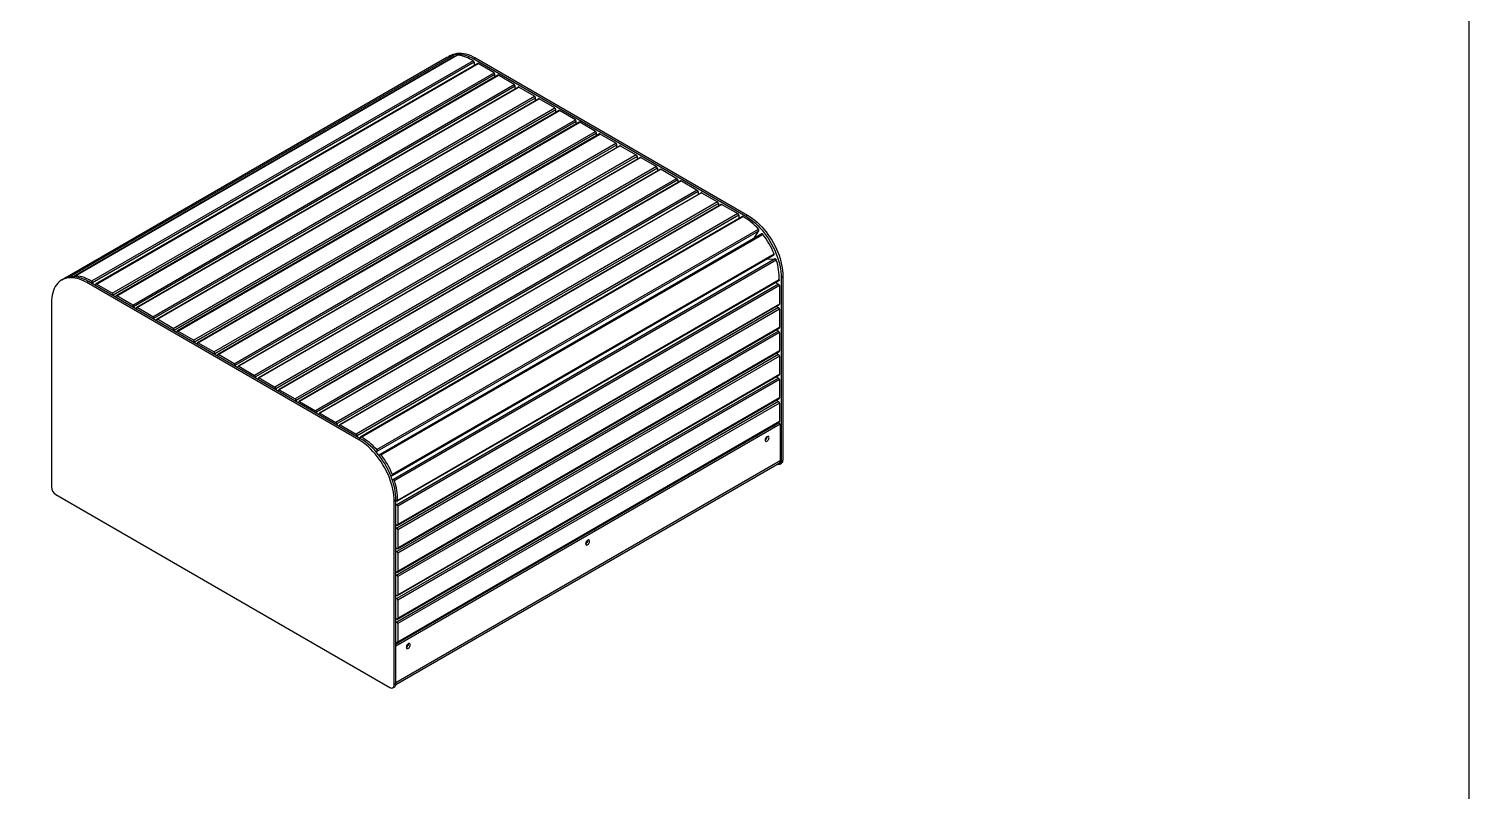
# Model space of a CAD drawing. Header units: millimetres. Extents: x 11004 to 16944, y 3085 to 7285.
# Drawn here: x 15561 to 16944, y 5702 to 6433 of the extents above; entities that cross this region are included whole.
import ezdxf

# ---------------------------------------------------------------- set-up
doc = ezdxf.new("R2010")
doc.units = ezdxf.units.MM
doc.header["$LTSCALE"] = 0.3
doc.layers.add('Nekreslit', color=6, linetype='Continuous', plot=False)

msp = doc.modelspace()

# ---------------------------------------------------------------- linework, layer by layer
for p, q in [((15962.7, 6405.8), (15596.1, 6194.2)), ((15968.6, 6407.8), (15602.1, 6196.2)), ((15969.8, 6406.8), (15603.8, 6195.5)), ((15972.6, 6408), (15606.1, 6196.3)), ((15972.9, 6408), (15606.3, 6196.4)), ((15966.1, 6407.8), (15964.4, 6406.8)), ((15969.8, 6406.8), (15970, 6406.4)), ((15988.4, 6404.4), (15990.1, 6405.4)), ((15990.1, 6405.4), (16251.4, 6254.5)), ((15987.9, 6402.7), (15621.3, 6191.1)), ((15988.7, 6401.3), (15622.2, 6189.6)), ((15992, 6400.1), (15625.5, 6188.5)), ((15626.1, 6188.4), (15992.6, 6400)), ((15641.3, 6179.6), (16007.9, 6391.2)), ((15988.4, 6404.4), (16249.7, 6253.6)), ((15988.7, 6401.3), (15988.7, 6398.2)), ((16007.9, 6391.2), (15992.6, 6400)), ((15642.2, 6178.1), (16008.7, 6389.7)), ((16011.5, 6388.8), (15645, 6177.2)), ((15645.6, 6177.1), (16012.1, 6388.8)), ((15660.9, 6168.3), (16027.4, 6379.9)), ((15661.7, 6166.9), (16028.3, 6378.5)), ((16031.1, 6377.5), (15664.5, 6165.9)), ((15665.1, 6165.9), (16031.7, 6377.5)), ((16008.7, 6387.2), (16008.7, 6389.7)), ((16027.4, 6379.9), (16012.1, 6388.8)), ((16028.3, 6375.9), (16028.3, 6378.5)), ((16046.9, 6368.7), (16031.7, 6377.5)), ((15680.4, 6157.1), (16046.9, 6368.7)), ((15681.2, 6155.6), (16047.8, 6367.2)), ((16050.6, 6366.3), (15684, 6154.7)), ((15684.6, 6154.6), (16051.2, 6366.2)), ((16047.8, 6364.7), (16047.8, 6367.2)), ((16066.4, 6357.4), (16051.2, 6366.2)), ((15699.9, 6145.8), (16066.4, 6357.4)), ((15700.7, 6144.3), (16067.3, 6355.9)), ((16070.1, 6355), (15703.5, 6143.4)), ((15704.1, 6143.3), (16070.7, 6355)), ((16067.3, 6353.4), (16067.3, 6355.9)), ((16086, 6346.1), (16070.7, 6355)), ((15719.4, 6134.5), (16086, 6346.1)), ((15720.2, 6133.1), (16086.8, 6344.7)), ((16089.6, 6343.7), (15723, 6132.1)), ((15723.6, 6132.1), (16090.2, 6343.7)), ((16086.8, 6342.1), (16086.8, 6344.7)), ((16105.5, 6334.9), (16090.2, 6343.7)), ((15738.9, 6123.3), (16105.5, 6334.9)), ((15739.8, 6121.8), (16106.3, 6333.4)), ((16109.1, 6332.5), (15742.6, 6120.9)), ((15743.2, 6120.8), (16109.7, 6332.4)), ((15758.4, 6112), (16125, 6323.6)), ((15759.3, 6110.5), (16125.8, 6322.1)), ((16106.3, 6330.9), (16106.3, 6333.4)), ((16125, 6323.6), (16109.7, 6332.4)), ((16125.8, 6319.6), (16125.8, 6322.1)), ((16128.6, 6321.2), (15762.1, 6109.6)), ((16129.2, 6321.2), (15762.7, 6109.5)), ((16144.5, 6312.3), (15777.9, 6100.7)), ((16145.4, 6310.9), (15778.8, 6099.3)), ((16148.2, 6309.9), (15781.6, 6098.3)), ((16148.8, 6309.9), (15782.2, 6098.3)), ((16129.2, 6321.2), (16144.5, 6312.3)), ((16145.4, 6310.9), (16145.4, 6308.3)), ((16148.8, 6309.9), (16164, 6301.1)), ((16164, 6301.1), (15797.5, 6089.5)), ((16164.9, 6299.6), (15798.3, 6088)), ((16167.7, 6298.7), (15801.1, 6087.1)), ((16168.3, 6298.6), (15801.7, 6087)), ((16164.9, 6299.6), (16164.9, 6297.1)), ((16168.3, 6298.6), (16183.5, 6289.8)), ((16183.5, 6289.8), (15817, 6078.2)), ((16184.4, 6288.3), (15817.8, 6076.7)), ((16187.2, 6287.4), (15820.6, 6075.8)), ((16187.8, 6287.4), (15821.2, 6075.7)), ((16184.4, 6288.3), (16184.4, 6285.8)), ((16187.8, 6287.4), (16203.1, 6278.5)), ((16203.1, 6278.5), (15836.5, 6066.9)), ((16203.9, 6277.1), (15837.3, 6065.5)), ((16206.7, 6276.1), (15840.1, 6064.5)), ((16207.3, 6276.1), (15840.7, 6064.5)), ((16222.6, 6267.3), (15856, 6055.7)), ((16203.9, 6277.1), (16203.9, 6274.5)), ((16207.3, 6276.1), (16222.6, 6267.3)), ((16223.4, 6265.8), (15856.9, 6054.2)), ((16226.2, 6264.9), (15859.7, 6053.3)), ((16226.8, 6264.8), (15860.3, 6053.2)), ((16242.1, 6256), (15875.5, 6044.4)), ((16242.9, 6254.5), (15876.4, 6042.9)), ((16246.2, 6253.3), (15879.7, 6041.7)), ((15880.2, 6041.6), (16246.8, 6253.2)), ((16223.4, 6265.8), (16223.4, 6263.3)), ((16226.8, 6264.8), (16242.1, 6256)), ((16242.9, 6254.5), (16242.9, 6251.4)), ((16249.7, 6253.6), (16251.4, 6254.5)), ((15895.3, 6029.6), (16261.8, 6241.2)), ((15895.7, 6028), (16262.2, 6239.6)), ((16257.7, 6232.4), (16262.2, 6239.6)), ((16265, 6236.6), (15898.5, 6025)), ((15899.5, 6024.5), (16266.1, 6236.1)), ((15910.2, 6004.8), (16276.7, 6216.4)), ((15910.3, 6005.9), (16276.8, 6217.5)), ((16277.9, 6212.6), (15911.3, 6000.9)), ((16279, 6211.4), (15912.5, 5999.8)), ((16269.6, 6212.3), (16277.9, 6212.6)), ((15594.4, 6193.2), (15592.7, 6192.2)), ((15618.4, 6190.8), (15616.7, 6189.9)), ((15878.1, 6039), (15616.7, 6189.9)), ((15879.8, 6040), (15618.4, 6190.8)), ((15622.2, 6189.6), (15622.2, 6188.7)), ((15625.2, 6187.9), (15625.2, 6186.9)), ((15641.3, 6179.6), (15626.1, 6188.4)), ((16281.1, 6188.3), (15914.6, 5976.7)), ((15915.1, 5980.3), (16281.7, 6191.9)), ((16281.9, 6192.4), (15915.4, 5980.8)), ((16282, 6186.9), (15915.4, 5975.3)), ((16278.3, 6190), (16281.1, 6188.3)), ((16282, 6186.9), (16282, 6169.2)), ((16283.7, 6194.8), (16285.4, 6195.7)), ((16283.7, 6194.8), (16283.7, 6018.4)), ((16285.4, 6195.7), (16285.4, 6019.4)), ((15582.8, 6170.3), (15582.8, 5993.9)), ((15642.2, 6177.1), (15642.2, 6178.1)), ((15644.7, 6176.6), (15644.7, 6175.7)), ((15660.9, 6168.3), (15645.6, 6177.1)), ((15661.7, 6165.9), (15661.7, 6166.9)), ((15664.2, 6165.4), (15664.2, 6164.4)), ((15680.4, 6157.1), (15665.1, 6165.9)), ((15681.2, 6154.6), (15681.2, 6155.6)), ((16281.1, 6165.8), (15914.6, 5954.2)), ((15915.2, 5957.1), (16281.7, 6168.7)), ((16282, 6169.2), (15915.4, 5957.6)), ((16282, 6164.3), (15915.4, 5952.7)), ((16278.9, 6167.1), (16281.1, 6165.8)), ((16282, 6164.3), (16282, 6146.7)), ((15683.8, 6154.1), (15683.8, 6153.1)), ((15699.9, 6145.8), (15684.6, 6154.6)), ((15700.7, 6143.3), (15700.7, 6144.3)), ((15703.3, 6142.8), (15703.3, 6141.9)), ((15719.4, 6134.5), (15704.1, 6143.3)), ((16281.1, 6143.3), (15914.6, 5931.7)), ((15915.2, 5934.5), (16281.7, 6146.2)), ((16282, 6146.7), (15915.4, 5935.1)), ((16282, 6141.8), (15915.4, 5930.2)), ((16278.9, 6144.5), (16281.1, 6143.3)), ((16282, 6141.8), (16282, 6124.2)), ((15720.2, 6132.1), (15720.2, 6133.1)), ((15722.8, 6131.6), (15722.8, 6130.6)), ((15738.9, 6123.3), (15723.6, 6132.1)), ((15739.8, 6120.8), (15739.8, 6121.8)), ((15742.3, 6120.3), (15742.3, 6119.3)), ((15758.4, 6112), (15743.2, 6120.8)), ((16281.1, 6120.7), (15914.6, 5909.1)), ((15915.2, 5912), (16281.7, 6123.6)), ((16282, 6124.2), (15915.4, 5912.6)), ((16282, 6119.3), (15915.4, 5907.7)), ((16278.9, 6122), (16281.1, 6120.7)), ((16282, 6119.3), (16282, 6101.6)), ((15759.3, 6109.5), (15759.3, 6110.5)), ((15761.8, 6108.1), (15761.8, 6109)), ((15762.7, 6109.5), (15777.9, 6100.7)), ((15915.2, 5889.5), (16281.7, 6101.1)), ((16282, 6101.6), (15915.4, 5890)), ((15778.8, 6099.3), (15778.8, 6098.3)), ((15781.3, 6096.8), (15781.3, 6097.8)), ((15782.2, 6098.3), (15797.5, 6089.5)), ((15798.3, 6088), (15798.3, 6087)), ((15800.9, 6085.5), (15800.9, 6086.5)), ((15801.7, 6087), (15817, 6078.2)), ((16281.1, 6098.2), (15914.6, 5886.6)), ((16282, 6096.7), (15915.4, 5885.1)), ((16278.9, 6099.5), (16281.1, 6098.2)), ((16282, 6096.7), (16282, 6079.1)), ((15817.8, 6076.7), (15817.8, 6075.7)), ((15820.4, 6074.3), (15820.4, 6075.3)), ((15821.2, 6075.7), (15836.5, 6066.9)), ((16281.1, 6075.7), (15914.6, 5864.1)), ((15915.2, 5866.9), (16281.7, 6078.5)), ((16282, 6079.1), (15915.4, 5867.5)), ((16282, 6074.2), (15915.4, 5862.6)), ((16278.9, 6076.9), (16281.1, 6075.7)), ((16282, 6074.2), (16282, 6056.6)), ((15837.3, 6065.5), (15837.3, 6064.5)), ((15839.9, 6063), (15839.9, 6064)), ((15840.7, 6064.5), (15856, 6055.7)), ((15856.9, 6054.2), (15856.9, 6053.2)), ((15859.4, 6051.7), (15859.4, 6052.7)), ((15860.3, 6053.2), (15875.5, 6044.4)), ((16281.1, 6055.1), (15913.7, 5843)), ((16282.8, 6054.1), (15913.7, 5841)), ((15915.2, 5844.4), (16281.7, 6056)), ((16282, 6056.6), (15915.4, 5844.9)), ((16266.1, 6047), (16266.1, 6046.4)), ((16266.9, 6046.9), (16266.9, 6047.5)), ((16275.5, 6052.4), (16276, 6052.2)), ((16276, 6052.2), (16276.9, 6052.6)), ((16276.9, 6052.6), (16276.4, 6052.9)), ((16282.8, 6054.1), (16281.1, 6055.1)), ((16282.8, 6054.1), (16282.8, 6018.8)), ((15876.4, 6042.9), (15876.4, 6041.9)), ((15879.8, 6040), (15878.1, 6039)), ((15879.4, 6041.1), (15879.4, 6040.2)), ((16244.7, 6034.6), (16244.7, 6034.1)), ((16247.4, 6035.9), (16247.7, 6035.8)), ((16247.5, 6036.3), (16248, 6036)), ((16248.9, 6037), (16248.9, 6036.5)), ((16250.3, 6037.8), (16250.3, 6037.3)), ((16250.8, 6037.6), (16250.8, 6038.2)), ((16259.4, 6043.1), (16259.9, 6042.8)), ((16259.9, 6042.8), (16260.8, 6043.3)), ((16260.3, 6043.7), (16260.4, 6043.5)), ((16260.8, 6043.3), (16260.3, 6043.6)), ((16261.7, 6044.2), (16261.5, 6044.3)), ((16261.7, 6044.2), (16261.5, 6044.3)), ((16261.7, 6044.2), (16261.7, 6044.5)), ((16270.1, 6040.9), (16269.2, 6041.4)), ((15895, 6027), (15895.7, 6028)), ((15897.5, 6024), (15897.9, 6024.2)), ((15898.3, 6024.8), (15897.7, 6023.8)), ((16282.8, 6018.8), (15913.7, 5805.8)), ((16283.7, 6018.4), (16285.4, 6019.4)), ((15908.7, 6004.6), (15910, 6004.7)), ((15908.8, 6004.6), (15908.7, 6004.6)), ((15913.7, 5804.1), (16281.8, 6016.6)), ((16282.4, 6015.6), (16284.1, 6016.6)), ((15910.1, 6000.9), (15911.3, 6000.9)), ((15587, 5986.5), (15907.8, 5801.4)), ((15913.7, 5981.2), (15912, 5980.2)), ((15912, 5803.8), (15912, 5980.2)), ((15913.7, 5804.8), (15913.7, 5981.2)), ((15914.5, 5980.3), (15913.7, 5980.8)), ((15913.7, 5977.2), (15914.6, 5976.7)), ((15915.4, 5975.3), (15915.4, 5957.6)), ((15914.6, 5957.1), (15913.7, 5957.6)), ((15913.7, 5954.7), (15914.6, 5954.2)), ((15915.4, 5952.7), (15915.4, 5935.1)), ((16103.3, 5953), (16103.8, 5952.7)), ((16103.8, 5952.7), (16104.6, 5953.2)), ((16104.6, 5953.2), (16104.1, 5953.5)), ((15914.6, 5934.6), (15913.7, 5935.1)), ((16078, 5938.4), (16078, 5937.8)), ((16078.5, 5938.1), (16078.5, 5938.7)), ((16087.2, 5943.7), (16087.7, 5943.4)), ((16087.7, 5943.4), (16088.5, 5943.9)), ((16088.5, 5943.9), (16088, 5944.2)), ((16088.3, 5944.3), (16088.8, 5944.3)), ((16088.8, 5944.3), (16088.5, 5944.5)), ((16088.8, 5944.3), (16088.5, 5944.5)), ((16088.8, 5944.3), (16089.2, 5944.9)), ((16093.8, 5947.5), (16093.8, 5947)), ((16094.7, 5947.4), (16094.7, 5948)), ((16097.8, 5941.4), (16097, 5941.9)), ((15913.7, 5932.1), (15914.6, 5931.7)), ((15915.4, 5930.2), (15915.4, 5912.6)), ((16065.8, 5931.1), (16066.1, 5931)), ((16065.9, 5931.4), (16066.4, 5931.2)), ((16067.3, 5932.2), (16067.3, 5931.6)), ((15914.6, 5912.1), (15913.7, 5912.5)), ((15913.7, 5909.6), (15914.6, 5909.1)), ((15915.4, 5907.7), (15915.4, 5890)), ((15914.6, 5889.5), (15913.7, 5890)), ((15913.7, 5887.1), (15914.6, 5886.6)), ((15915.4, 5885.1), (15915.4, 5867.5)), ((15914.6, 5867), (15913.7, 5867.5)), ((15913.7, 5864.5), (15914.6, 5864.1)), ((15915.4, 5862.6), (15915.4, 5844.9)), ((15931, 5853.6), (15931.5, 5853.3)), ((15931.5, 5853.3), (15932.4, 5853.8)), ((15932.4, 5853.8), (15931.9, 5854.1)), ((15914.6, 5844.5), (15913.7, 5844.9)), ((15913.7, 5844.9), (15915.4, 5844)), ((15915.4, 5844), (15916.3, 5844.5)), ((15915.8, 5844.8), (15915.9, 5844.7)), ((15916.3, 5844.5), (15915.8, 5844.7)), ((15917.2, 5845.4), (15917, 5845.5)), ((15917.2, 5845.4), (15917, 5845.5)), ((15917.2, 5845.4), (15917.2, 5845.6)), ((15921.6, 5848.1), (15921.6, 5847.5)), ((15922.4, 5848), (15922.4, 5848.6)), ((15925.6, 5842), (15924.7, 5842.5)), ((15910.8, 5801.1), (15912.5, 5802.1)), ((15913.7, 5804.8), (15912, 5803.8))]:
    msp.add_line(p, q)
at = {"flags": 128}
for points in [[(15963.6, 6406.3), (15963.6, 6406.3), (15965.2, 6407.2), (15967, 6408), (15968.8, 6408.5), (15970.8, 6408.9), (15972.8, 6409), (15974.9, 6409), (15977, 6408.7), (15979.2, 6408.3), (15981.5, 6407.6), (15983.8, 6406.7), (15986.1, 6405.7), (15988.4, 6404.4)], [(15966.1, 6407.8), (15966.9, 6408.2), (15968.7, 6409), (15970.5, 6409.5), (15972.5, 6409.9), (15974.5, 6410), (15976.6, 6410), (15978.7, 6409.7), (15980.9, 6409.2), (15983.2, 6408.6), (15985.5, 6407.7), (15987.8, 6406.6), (15990.1, 6405.4)], [(15972.6, 6408), (15972.7, 6408), (15972.9, 6408)], [(16249.7, 6253.6), (16252.1, 6252.1), (16254.4, 6250.5), (16256.6, 6248.7), (16258.9, 6246.8), (16261.1, 6244.7), (16263.3, 6242.5), (16265.4, 6240.1), (16267.4, 6237.7), (16269.3, 6235.1), (16271.2, 6232.4), (16272.9, 6229.6), (16274.5, 6226.8), (16276.1, 6223.9), (16277.5, 6221), (16278.7, 6218), (16279.9, 6215), (16280.9, 6212), (16281.7, 6209), (16282.4, 6206.1), (16283, 6203.1), (16283.4, 6200.3), (16283.6, 6197.5), (16283.7, 6194.8)], [(16251.4, 6254.5), (16253.8, 6253.1), (16256.1, 6251.5), (16258.3, 6249.7), (16260.6, 6247.8), (16262.8, 6245.7), (16265, 6243.5), (16267, 6241.1), (16269.1, 6238.6), (16271, 6236.1), (16272.9, 6233.4), (16274.6, 6230.6), (16276.2, 6227.8), (16277.8, 6224.9), (16279.2, 6221.9), (16280.4, 6219), (16281.6, 6216), (16282.6, 6213), (16283.4, 6210), (16284.1, 6207), (16284.7, 6204.1), (16285.1, 6201.3), (16285.3, 6198.5), (16285.4, 6195.7)], [(16258, 6232.8), (16258.1, 6232.8), (16258.2, 6232.6)], [(16266.1, 6236.1), (16265.9, 6236.3), (16265.8, 6236.5), (16265.6, 6236.6), (16265.4, 6236.6), (16265.3, 6236.7), (16265.1, 6236.6), (16265, 6236.6)], [(16269.8, 6212.4), (16269.8, 6212.4), (16269.9, 6212.3)], [(16276.7, 6216.4), (16276.8, 6216.4), (16276.9, 6216.5), (16276.9, 6216.7), (16277, 6216.9), (16277, 6217.1), (16276.9, 6217.3), (16276.8, 6217.5)], [(15616.7, 6189.9), (15614.4, 6191.1), (15612.1, 6192.2), (15609.8, 6193), (15607.6, 6193.7), (15605.4, 6194.2), (15603.2, 6194.4), (15601.1, 6194.5), (15599.1, 6194.3), (15597.2, 6194), (15595.3, 6193.4), (15593.6, 6192.7), (15591.9, 6191.7), (15590.4, 6190.6), (15589, 6189.3), (15587.7, 6187.8), (15586.6, 6186.1), (15585.6, 6184.3), (15584.8, 6182.3), (15584.1, 6180.1), (15583.5, 6177.8), (15583.1, 6175.4), (15582.9, 6172.9), (15582.8, 6170.3)], [(15618.4, 6190.8), (15616.1, 6192.1), (15613.8, 6193.2), (15611.5, 6194), (15609.3, 6194.7), (15607.1, 6195.1), (15604.9, 6195.4), (15602.8, 6195.5), (15600.8, 6195.3), (15598.9, 6195), (15597, 6194.4), (15595.3, 6193.7), (15594.4, 6193.2)], [(15605.9, 6195.3), (15605.9, 6195.5), (15605.8, 6195.7), (15605.8, 6195.9), (15605.9, 6196.1), (15606, 6196.2), (15606.1, 6196.3), (15606.2, 6196.4), (15606.3, 6196.4)], [(15912, 5980.2), (15911.9, 5982.9), (15911.7, 5985.7), (15911.3, 5988.6), (15910.8, 5991.5), (15910.1, 5994.5), (15909.2, 5997.4), (15908.2, 6000.4), (15907.1, 6003.4), (15905.8, 6006.4), (15904.4, 6009.3), (15902.9, 6012.2), (15901.2, 6015.1), (15899.5, 6017.8), (15897.7, 6020.5), (15895.7, 6023.1), (15893.7, 6025.6), (15891.6, 6027.9), (15889.4, 6030.2), (15887.2, 6032.3), (15885, 6034.2), (15882.7, 6036), (15880.4, 6037.6), (15878.1, 6039)], [(15913.7, 5981.2), (15913.6, 5983.9), (15913.4, 5986.7), (15913, 5989.6), (15912.5, 5992.5), (15911.8, 5995.4), (15910.9, 5998.4), (15909.9, 6001.4), (15908.8, 6004.4), (15907.5, 6007.4), (15906.1, 6010.3), (15904.6, 6013.2), (15902.9, 6016.1), (15901.2, 6018.8), (15899.4, 6021.5), (15897.4, 6024.1), (15895.4, 6026.6), (15893.3, 6028.9), (15891.1, 6031.2), (15888.9, 6033.2), (15886.7, 6035.2), (15884.4, 6036.9), (15882.1, 6038.5), (15879.8, 6040)], [(16260.9, 6043.4), (16260.7, 6043.4), (16260.7, 6043.4)], [(16261.7, 6043.9), (16262, 6044.2), (16262.3, 6044.8)], [(16261.7, 6044.2), (16261.7, 6044.2), (16261.7, 6044.2), (16261.7, 6044.2), (16261.7, 6044.2), (16261.7, 6044.2), (16261.7, 6044.2), (16261.7, 6044.2), (16261.7, 6044.2)], [(16272, 6041), (16271.9, 6041.6), (16271.7, 6042), (16271.3, 6042.3), (16270.9, 6042.4), (16270.4, 6042.2), (16269.8, 6041.9), (16269.3, 6041.5), (16268.8, 6040.8), (16268.5, 6040.2), (16268.3, 6039.5), (16268.2, 6038.8), (16268.3, 6038.2), (16268.5, 6037.8), (16268.8, 6037.5), (16269.3, 6037.4), (16269.8, 6037.6), (16270.4, 6037.9), (16270.9, 6038.4), (16271.3, 6039), (16271.7, 6039.6), (16271.9, 6040.3), (16272, 6041)], [(15899.5, 6024.5), (15899.4, 6024.7), (15899.2, 6024.8), (15899, 6025), (15898.9, 6025), (15898.7, 6025), (15898.5, 6025), (15898.4, 6025), (15898.3, 6024.8)], [(16283.7, 6018.4), (16283.6, 6017.5), (16283.4, 6016.7), (16283, 6016.1), (16282.4, 6015.6), (16281.8, 6015.4), (16281.1, 6015.4), (16280.3, 6015.6), (16280.1, 6015.6)], [(15910, 6004.7), (15910.1, 6004.7), (15910.2, 6004.8), (15910.3, 6004.9), (15910.4, 6005.1), (15910.4, 6005.2), (15910.4, 6005.5), (15910.3, 6005.7), (15910.3, 6005.9)], [(16088.3, 5944), (16088.4, 5944), (16088.8, 5944.2)], [(16088.7, 5944), (16088.6, 5944), (16088.5, 5943.9)], [(16088.8, 5944.3), (16088.8, 5944.3), (16088.8, 5944.3), (16088.8, 5944.3), (16088.8, 5944.3), (16088.8, 5944.3), (16088.8, 5944.3), (16088.8, 5944.3), (16088.8, 5944.3)], [(16089.5, 5944.5), (16089.9, 5945.1), (16090, 5945.4)], [(16099.7, 5941.6), (16099.7, 5942.1), (16099.4, 5942.6), (16099.1, 5942.9), (16098.6, 5942.9), (16098.1, 5942.8), (16097.6, 5942.5), (16097, 5942), (16096.6, 5941.4), (16096.2, 5940.7), (16096, 5940), (16095.9, 5939.4), (16096, 5938.8), (16096.2, 5938.3), (16096.6, 5938.1), (16097, 5938), (16097.6, 5938.1), (16098.1, 5938.4), (16098.6, 5938.9), (16099.1, 5939.5), (16099.4, 5940.2), (16099.7, 5940.9), (16099.7, 5941.6)], [(15916.4, 5844.6), (15916.2, 5844.5), (15916.2, 5844.5)], [(15917.2, 5845), (15917.5, 5845.4), (15917.8, 5845.9)], [(15917.2, 5845.4), (15917.2, 5845.4), (15917.2, 5845.4), (15917.2, 5845.4), (15917.2, 5845.4), (15917.2, 5845.4), (15917.2, 5845.4), (15917.2, 5845.4), (15917.2, 5845.4)], [(15927.5, 5842.1), (15927.4, 5842.7), (15927.2, 5843.1), (15926.8, 5843.4), (15926.4, 5843.5), (15925.9, 5843.4), (15925.3, 5843.1), (15924.8, 5842.6), (15924.3, 5842), (15924, 5841.3), (15923.8, 5840.6), (15923.7, 5839.9), (15923.8, 5839.3), (15924, 5838.9), (15924.3, 5838.6), (15924.8, 5838.6), (15925.3, 5838.7), (15925.9, 5839), (15926.4, 5839.5), (15926.8, 5840.1), (15927.2, 5840.8), (15927.4, 5841.5), (15927.5, 5842.1)], [(15907.8, 5801.4), (15908.6, 5801), (15909.4, 5800.8), (15910.1, 5800.9), (15910.8, 5801.1), (15911.3, 5801.5), (15911.7, 5802.1), (15911.9, 5802.9), (15912, 5803.8)]]:
    msp.add_lwpolyline(points, dxfattribs=at)
for centre, radius, start, end in [((15971, 6391.3), 16.7, 97.9864, 119.7828), ((15968.5, 6406.4), 1.41, 13.903, 83.1127), ((15969.8, 6375.2), 32.9, 56.539, 84.5184), ((15986.9, 6401.2), 1.85, 2.6991, 56.0907), ((15992.3, 6399.5), 0.604, 54.3824, 114.3071), ((16006.9, 6389.6), 1.84, 2.6055, 57.3945), ((16011.8, 6388.3), 0.604, 54.3824, 114.3071), ((16026.4, 6378.4), 1.84, 2.6055, 57.3945), ((16031.3, 6377), 0.604, 54.3824, 114.3071), ((16045.9, 6367.1), 1.84, 2.6055, 57.3945), ((16050.8, 6365.7), 0.604, 54.3824, 114.3071), ((16065.5, 6355.8), 1.84, 2.6055, 57.3945), ((16070.3, 6354.5), 0.604, 54.3824, 114.3071), ((16085, 6344.6), 1.84, 2.6055, 57.3945), ((16089.9, 6343.2), 0.604, 54.3824, 114.3071), ((16104.5, 6333.3), 1.84, 2.6055, 57.3945), ((16109.4, 6331.9), 0.604, 54.3824, 114.3071), ((16124, 6322), 1.84, 2.6055, 57.3945), ((16128.9, 6320.7), 0.604, 54.3824, 114.3071), ((16143.5, 6310.8), 1.84, 2.6055, 57.3945), ((16148.4, 6309.4), 0.604, 54.3824, 114.3071), ((16163, 6299.5), 1.84, 2.6055, 57.3945), ((16167.9, 6298.1), 0.604, 54.3824, 114.3071), ((16182.6, 6288.2), 1.84, 2.6055, 57.3945), ((16187.4, 6286.9), 0.604, 54.3824, 114.3071), ((16202.1, 6277), 1.84, 2.6055, 57.3945), ((16207, 6275.6), 0.604, 54.3824, 114.3071), ((16221.6, 6265.7), 1.84, 2.6055, 57.3945), ((16226.5, 6264.3), 0.604, 54.3824, 114.3071), ((16241.1, 6254.5), 1.84, 2.6055, 57.3945), ((16246.5, 6252.8), 0.584, 56.5294, 114.996), ((16218.8, 6202.9), 57.6, 41.6974, 60.9118), ((16260.8, 6240.1), 1.5, 341.2662, 47.3083), ((16200.8, 6186), 82.3, 22.4937, 37.5063), ((16277.6, 6211.1), 1.5, 12.6892, 78.7379), ((16224.3, 6193.3), 57.6, 359.0909, 18.3028), ((15604.4, 6179.8), 16.6, 97.9305, 123.3157), ((15601.9, 6194.9), 1.31, 24.6638, 84.1056), ((15603.2, 6163.6), 32.9, 56.539, 84.5184), ((15620.3, 6189.6), 1.85, 2.6991, 56.0907), ((15625.7, 6188), 0.524, 50.7967, 189.214), ((16280.1, 6186.8), 1.84, 2.6055, 57.3945), ((16281.4, 6192.4), 0.584, 305.0021, 3.4744), ((15640.3, 6178), 1.84, 2.6055, 57.3945), ((15645.2, 6176.7), 0.524, 50.7967, 189.214), ((15659.9, 6166.8), 1.84, 2.6055, 57.3945), ((15664.8, 6165.5), 0.524, 50.7967, 189.214), ((15679.4, 6155.5), 1.84, 2.6055, 57.3945), ((16280.1, 6164.3), 1.84, 2.6055, 57.3945), ((16281.4, 6169.2), 0.575, 304.0564, 7.2558), ((15684.3, 6154.2), 0.524, 50.7967, 189.214), ((15698.9, 6144.2), 1.84, 2.6055, 57.3945), ((15703.8, 6142.9), 0.524, 50.7967, 189.214), ((16280.1, 6141.7), 1.84, 2.6055, 57.3945), ((16281.4, 6146.6), 0.575, 304.0564, 7.2558), ((15718.4, 6133), 1.84, 2.6055, 57.3945), ((15723.3, 6131.7), 0.524, 50.7967, 189.214), ((15737.9, 6121.7), 1.84, 2.6055, 57.3945), ((15742.8, 6120.4), 0.524, 50.7967, 189.214), ((16280.1, 6119.2), 1.84, 2.6055, 57.3945), ((16281.4, 6124.1), 0.575, 304.0564, 7.2558), ((15757.4, 6110.4), 1.84, 2.6055, 57.3945), ((15762.3, 6109.1), 0.524, 50.7967, 189.214), ((15777, 6099.2), 1.84, 2.6055, 57.3945), ((16281.4, 6101.6), 0.575, 304.0564, 7.2558), ((15781.9, 6097.9), 0.524, 50.7967, 189.214), ((15796.5, 6087.9), 1.84, 2.6055, 57.3945), ((15801.4, 6086.6), 0.524, 50.7967, 189.214), ((16280.1, 6096.6), 1.84, 2.6055, 57.3945), ((15816, 6076.6), 1.84, 2.6055, 57.3945), ((15820.9, 6075.3), 0.524, 50.7967, 189.214), ((16280.1, 6074.1), 1.84, 2.6055, 57.3945), ((16281.4, 6079), 0.575, 304.0564, 7.2558), ((15835.5, 6065.4), 1.84, 2.6055, 57.3945), ((15840.4, 6064.1), 0.524, 50.7967, 189.214), ((15855, 6054.1), 1.84, 2.6055, 57.3945), ((15859.9, 6052.8), 0.524, 50.7967, 189.214), ((16281.4, 6056.5), 0.575, 304.0564, 7.2558), ((15874.5, 6042.8), 1.84, 2.6055, 57.3945), ((15879.9, 6041.2), 0.519, 53.9546, 189.6852), ((15852.2, 5991.3), 57.6, 41.6974, 60.9118), ((16245.3, 6034.9), 0.651, 198.3385, 244.4413), ((16247.6, 6036.3), 0.437, 205.3129, 239.5611), ((16262.3, 6041.7), 2.67, 104.6276, 135.367), ((16260.5, 6044.2), 0.697, 264.8673, 264.9137), ((16260.1, 6045.5), 2.09, 282.3339, 336.7215), ((16260.1, 6045.5), 2.21, 284.9971, 337.0751), ((16259.4, 6046.1), 3.06, 306.7192, 333.8491), ((16266.3, 6042.1), 3.95, 297.9156, 2.0898), ((15894.2, 6028.5), 1.5, 341.2662, 47.3083), ((15834.2, 5974.4), 82.3, 22.4937, 37.5063), ((16280.5, 6018.5), 2.3, 304.0564, 7.2558), ((16282.5, 6019), 2.88, 304.0564, 7.2558), ((15592, 5994.3), 9.22, 182.6055, 237.3945), ((15911, 5999.5), 1.5, 12.6892, 78.7379), ((15857.7, 5981.7), 57.6, 359.0909, 18.3028), ((15914.9, 5980.7), 0.519, 230.3251, 6.0566), ((15913.6, 5975.2), 1.84, 2.6055, 57.3945), ((15914.9, 5957.5), 0.524, 230.7967, 9.214), ((15913.6, 5952.6), 1.84, 2.6055, 57.3945), ((15914.9, 5935), 0.524, 230.7967, 9.214), ((16087.8, 5946.1), 2.23, 285.3326, 336.7396), ((16087.4, 5946.5), 2.73, 302.4742, 332.5819), ((16087.2, 5946.6), 2.99, 306.4223, 334.146), ((16094.1, 5942.6), 3.95, 297.9156, 2.0898), ((15913.6, 5930.1), 1.84, 2.6055, 57.3945), ((16066.1, 5931.5), 0.437, 205.3129, 239.5611), ((15914.9, 5912.5), 0.524, 230.7967, 9.214), ((15913.6, 5907.6), 1.84, 2.6055, 57.3945), ((15914.9, 5889.9), 0.524, 230.7967, 9.214), ((15913.6, 5885), 1.84, 2.6055, 57.3945), ((15914.9, 5867.4), 0.524, 230.7967, 9.214), ((15913.6, 5862.5), 1.84, 2.6055, 57.3945), ((15914.9, 5844.9), 0.524, 230.7967, 9.214), ((15917.8, 5842.8), 2.67, 104.6276, 135.367), ((15916, 5845.4), 0.697, 264.8673, 264.9137), ((15915.6, 5846.6), 2.09, 282.3339, 336.7215), ((15915.6, 5846.7), 2.21, 284.9971, 337.0751), ((15914.9, 5847.2), 3.06, 306.7192, 333.8491), ((15921.8, 5843.2), 3.95, 297.9156, 2.0898), ((15910.8, 5804.5), 2.96, 305.0133, 6.2988)]:
    msp.add_arc(centre, radius, start, end)
at = {"layer": 'Nekreslit'}
msp.add_lwpolyline([(11004.4, 3085.3), (16944.4, 3085.3), (16944.4, 7285.3), (11004.4, 7285.3)], close=True, dxfattribs=at)

doc.saveas('drawing.dxf')
